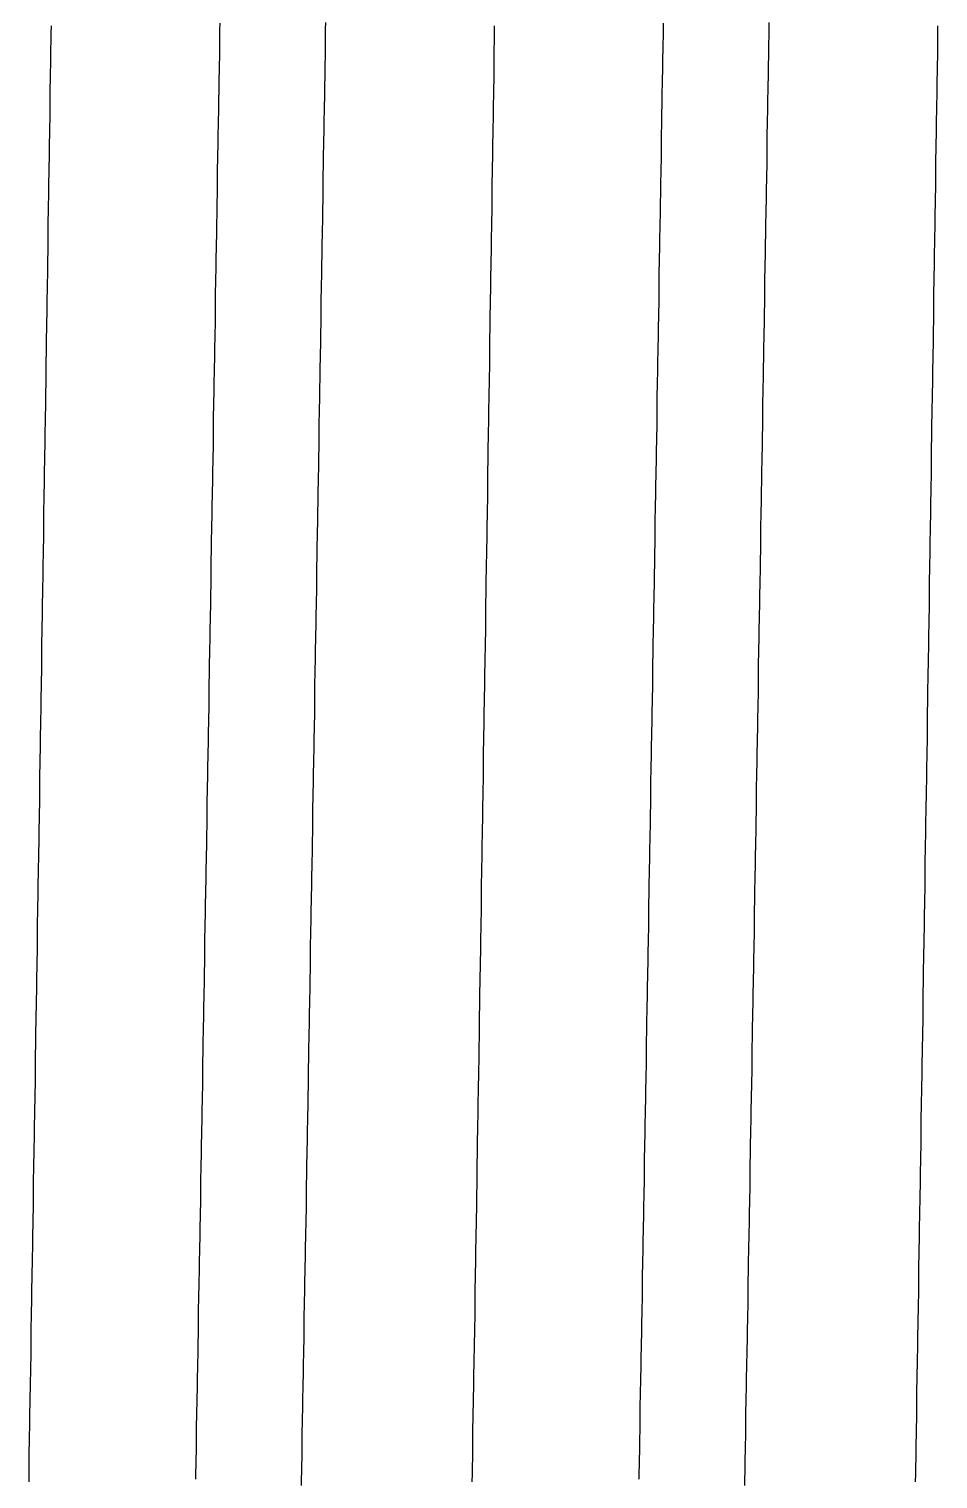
# Model space of a CAD drawing. Header units: millimetres. Extents: x 2213 to 82676, y 1050 to 28650.
# Drawn here: x 20274.26 to 20277.41, y 10386.01 to 10391.05 of the extents above; entities that cross this region are included whole.
import ezdxf

# ---------------------------------------------------------------- set-up
doc = ezdxf.new("R2010")
doc.units = ezdxf.units.MM
doc.header["$LTSCALE"] = 200
doc.linetypes.add('DASHED', pattern=[0.75, 0.5, -0.25])
doc.layers.add('A-FIX', color=5, linetype='Continuous')

# ---------------------------------------------------------------- blocks, each defined once
blk = doc.blocks.new('A$C657279D5')
at = {"linetype": 'DASHED'}
for points in [[(-77.694307, 803.712292), (-77.693307, 803.688292), (-77.693307, 803.664292), (-77.692307, 803.640292), (-77.692307, 803.616292), (-77.692307, 803.592292), (-77.691307, 803.568292), (-77.691307, 803.545292), (-77.691307, 803.521292), (-77.690307, 803.497292), (-77.690307, 803.473292), (-77.689307, 803.449292), (-77.689307, 803.425292), (-77.689307, 803.401292), (-77.688307, 803.378292), (-77.688307, 803.354292), (-77.687307, 803.330292), (-77.687307, 803.306292), (-77.687307, 803.282292), (-77.686307, 803.258292), (-77.686307, 803.234292), (-77.686307, 803.211292), (-77.685307, 803.187292), (-77.685307, 803.163292), (-77.684307, 803.139292), (-77.684307, 803.115292), (-77.684307, 803.091292), (-77.683307, 803.067292), (-77.683307, 803.043292), (-77.682307, 803.020292), (-77.682307, 802.996292), (-77.682307, 802.972292), (-77.681307, 802.948292), (-77.681307, 802.924292), (-77.681307, 802.900292), (-77.680307, 802.876292), (-77.680307, 802.853292), (-77.679307, 802.829292), (-77.679307, 802.805292), (-77.679307, 802.781292), (-77.678307, 802.757292), (-77.678307, 802.733292), (-77.677307, 802.709292), (-77.677307, 802.685292), (-77.677307, 802.662292), (-77.676307, 802.638292), (-77.676307, 802.614292), (-77.675307, 802.590292), (-77.675307, 802.566292), (-77.675307, 802.542292), (-77.674307, 802.518292), (-77.674307, 802.495292), (-77.674307, 802.471292), (-77.673307, 802.447292), (-77.673307, 802.423292), (-77.672307, 802.399292), (-77.672307, 802.375292), (-77.672307, 802.351292), (-77.671307, 802.328292), (-77.671307, 802.304292), (-77.670307, 802.280292), (-77.670307, 802.256292), (-77.670307, 802.232292), (-77.669307, 802.208292), (-77.669307, 802.184292), (-77.668307, 802.160292), (-77.668307, 802.137292), (-77.668307, 802.113292), (-77.667307, 802.089292), (-77.667307, 802.065292), (-77.667307, 802.041292), (-77.666307, 802.017292), (-77.666307, 801.993292), (-77.665307, 801.970292), (-77.665307, 801.946292), (-77.665307, 801.922292), (-77.664307, 801.898292), (-77.664307, 801.874292), (-77.663307, 801.850292), (-77.663307, 801.826292), (-77.663307, 801.802292), (-77.662307, 801.779292), (-77.662307, 801.755292), (-77.661307, 801.731292), (-77.661307, 801.707292), (-77.661307, 801.683292), (-77.660307, 801.659292), (-77.660307, 801.635292), (-77.659307, 801.612292), (-77.659307, 801.588292), (-77.659307, 801.564292), (-77.658307, 801.540292), (-77.658307, 801.516292), (-77.657307, 801.492292), (-77.657307, 801.468292), (-77.657307, 801.445292), (-77.656307, 801.421292), (-77.656307, 801.397292), (-77.656307, 801.373292), (-77.655307, 801.349292), (-77.655307, 801.325292), (-77.654307, 801.301292), (-77.654307, 801.277292), (-77.654307, 801.254292), (-77.653307, 801.230292), (-77.653307, 801.206292), (-77.652307, 801.182292), (-77.652307, 801.158292), (-77.652307, 801.134292), (-77.651307, 801.110292), (-77.651307, 801.087292), (-77.650307, 801.063292), (-77.650307, 801.039292), (-77.650307, 801.015292), (-77.649307, 800.991292), (-77.649307, 800.967292), (-77.648307, 800.943292), (-77.648307, 800.919292), (-77.648307, 800.896292), (-77.647307, 800.872292), (-77.647307, 800.848292), (-77.646307, 800.824292), (-77.646307, 800.800292), (-77.646307, 800.776292), (-77.645307, 800.752292), (-77.645307, 800.729292), (-77.644307, 800.705292), (-77.644307, 800.681292), (-77.644307, 800.657292), (-77.643307, 800.633292), (-77.643307, 800.609292), (-77.642307, 800.585292), (-77.642307, 800.562292), (-77.642307, 800.538292), (-77.641307, 800.514292), (-77.641307, 800.490292), (-77.640307, 800.466292), (-77.640307, 800.442292), (-77.640307, 800.418292), (-77.639307, 800.394292), (-77.639307, 800.371292), (-77.638307, 800.347292), (-77.638307, 800.323292), (-77.638307, 800.299292), (-77.637307, 800.275292), (-77.637307, 800.251292), (-77.636307, 800.227292), (-77.636307, 800.204292), (-77.636307, 800.180292), (-77.635307, 800.156292), (-77.635307, 800.132292), (-77.634307, 800.108292), (-77.634307, 800.084292), (-77.634307, 800.060292), (-77.633307, 800.037292), (-77.633307, 800.013292), (-77.632307, 799.989292), (-77.632307, 799.965292), (-77.631307, 799.941292), (-77.631307, 799.917292), (-77.631307, 799.893292), (-77.630307, 799.869292), (-77.630307, 799.846292), (-77.629307, 799.822292), (-77.629307, 799.798292), (-77.629307, 799.774292), (-77.628307, 799.750292), (-77.628307, 799.726292), (-77.627307, 799.702292), (-77.627307, 799.679292), (-77.627307, 799.655292), (-77.626307, 799.631292), (-77.626307, 799.607292), (-77.625307, 799.583292), (-77.625307, 799.559292), (-77.625307, 799.535292), (-77.624307, 799.511292), (-77.624307, 799.488292), (-77.623307, 799.464292), (-77.623307, 799.440292), (-77.622307, 799.416292), (-77.622307, 799.392292), (-77.622307, 799.368292), (-77.621307, 799.344292), (-77.621307, 799.321292), (-77.620307, 799.297292), (-77.620307, 799.273292), (-77.620307, 799.249292), (-77.619307, 799.225292), (-77.619307, 799.201292), (-77.618307, 799.177292), (-77.618307, 799.154292), (-77.618307, 799.130292), (-77.617307, 799.106292), (-77.617307, 799.082292), (-77.616307, 799.058292), (-77.616307, 799.034292), (-77.615307, 799.010292), (-77.615307, 798.986292), (-77.615307, 798.963292), (-77.614307, 798.939292), (-77.614307, 798.915292), (-77.613307, 798.891292), (-77.613307, 798.867292), (-77.613307, 798.843292), (-77.612307, 798.819292), (-77.612307, 798.796292), (-77.611307, 798.772292), (-77.611307, 798.748292), (-77.610307, 798.724292), (-77.610307, 798.700292), (-77.610307, 798.676292), (-77.609307, 798.652292), (-77.609307, 798.629292)], [(-77.326307, 803.710292), (-77.326307, 803.687292), (-77.326307, 803.663292), (-77.325307, 803.639292), (-77.325307, 803.615292), (-77.324307, 803.591292), (-77.324307, 803.567292), (-77.324307, 803.543292), (-77.323307, 803.519292), (-77.323307, 803.496292), (-77.322307, 803.472292), (-77.322307, 803.448292), (-77.322307, 803.424292), (-77.321307, 803.400292), (-77.321307, 803.376292), (-77.321307, 803.352292), (-77.320307, 803.329292), (-77.320307, 803.305292), (-77.319307, 803.281292), (-77.319307, 803.257292), (-77.319307, 803.233292), (-77.318307, 803.209292), (-77.318307, 803.185292), (-77.317307, 803.162292), (-77.317307, 803.138292), (-77.317307, 803.114292), (-77.316307, 803.090292), (-77.316307, 803.066292), (-77.316307, 803.042292), (-77.315307, 803.018292), (-77.315307, 802.994292), (-77.314307, 802.971292), (-77.314307, 802.947292), (-77.314307, 802.923292), (-77.313307, 802.899292), (-77.313307, 802.875292), (-77.312307, 802.851292), (-77.312307, 802.827292), (-77.312307, 802.804292), (-77.311307, 802.780292), (-77.311307, 802.756292), (-77.311307, 802.732292), (-77.310307, 802.708292), (-77.310307, 802.684292), (-77.309307, 802.660292), (-77.309307, 802.636292), (-77.309307, 802.613292), (-77.308307, 802.589292), (-77.308307, 802.565292), (-77.307307, 802.541292), (-77.307307, 802.517292), (-77.307307, 802.493292), (-77.306307, 802.469292), (-77.306307, 802.446292), (-77.305307, 802.422292), (-77.305307, 802.398292), (-77.305307, 802.374292), (-77.304307, 802.350292), (-77.304307, 802.326292), (-77.304307, 802.302292), (-77.303307, 802.279292), (-77.303307, 802.255292), (-77.302307, 802.231292), (-77.302307, 802.207292), (-77.302307, 802.183292), (-77.301307, 802.159292), (-77.301307, 802.135292), (-77.300307, 802.111292), (-77.300307, 802.088292), (-77.300307, 802.064292), (-77.299307, 802.040292), (-77.299307, 802.016292), (-77.298307, 801.992292), (-77.298307, 801.968292), (-77.298307, 801.944292), (-77.297307, 801.921292), (-77.297307, 801.897292), (-77.296307, 801.873292), (-77.296307, 801.849292), (-77.296307, 801.825292), (-77.295307, 801.801292), (-77.295307, 801.777292), (-77.295307, 801.753292), (-77.294307, 801.730292), (-77.294307, 801.706292), (-77.293307, 801.682292), (-77.293307, 801.658292), (-77.293307, 801.634292), (-77.292307, 801.610292), (-77.292307, 801.586292), (-77.291307, 801.563292), (-77.291307, 801.539292), (-77.291307, 801.515292), (-77.290307, 801.491292), (-77.290307, 801.467292), (-77.289307, 801.443292), (-77.289307, 801.419292), (-77.289307, 801.396292), (-77.288307, 801.372292), (-77.288307, 801.348292), (-77.287307, 801.324292), (-77.287307, 801.300292), (-77.287307, 801.276292), (-77.286307, 801.252292), (-77.286307, 801.228292), (-77.285307, 801.205292), (-77.285307, 801.181292), (-77.285307, 801.157292), (-77.284307, 801.133292), (-77.284307, 801.109292), (-77.283307, 801.085292), (-77.283307, 801.061292), (-77.283307, 801.038292), (-77.282307, 801.014292), (-77.282307, 800.990292), (-77.281307, 800.966292), (-77.281307, 800.942292), (-77.281307, 800.918292), (-77.280307, 800.894292), (-77.280307, 800.870292), (-77.279307, 800.847292), (-77.279307, 800.823292), (-77.279307, 800.799292), (-77.278307, 800.775292), (-77.278307, 800.751292), (-77.277307, 800.727292), (-77.277307, 800.703292), (-77.277307, 800.680292), (-77.276307, 800.656292), (-77.276307, 800.632292), (-77.275307, 800.608292), (-77.275307, 800.584292), (-77.275307, 800.560292), (-77.274307, 800.536292), (-77.274307, 800.513292), (-77.273307, 800.489292), (-77.273307, 800.465292), (-77.273307, 800.441292), (-77.272307, 800.417292), (-77.272307, 800.393292), (-77.271307, 800.369292), (-77.271307, 800.345292), (-77.271307, 800.322292), (-77.270307, 800.298292), (-77.270307, 800.274292), (-77.269307, 800.250292), (-77.269307, 800.226292), (-77.269307, 800.202292), (-77.268307, 800.178292), (-77.268307, 800.155292), (-77.267307, 800.131292), (-77.267307, 800.107292), (-77.267307, 800.083292), (-77.266307, 800.059292), (-77.266307, 800.035292), (-77.265307, 800.011292), (-77.265307, 799.988292), (-77.265307, 799.964292), (-77.264307, 799.940292), (-77.264307, 799.916292), (-77.263307, 799.892292), (-77.263307, 799.868292), (-77.263307, 799.844292), (-77.262307, 799.820292), (-77.262307, 799.797292), (-77.261307, 799.773292), (-77.261307, 799.749292), (-77.261307, 799.725292), (-77.260307, 799.701292), (-77.260307, 799.677292), (-77.259307, 799.653292), (-77.259307, 799.630292), (-77.258307, 799.606292), (-77.258307, 799.582292), (-77.258307, 799.558292), (-77.257307, 799.534292), (-77.257307, 799.510292), (-77.256307, 799.486292), (-77.256307, 799.462292), (-77.256307, 799.439292), (-77.255307, 799.415292), (-77.255307, 799.391292), (-77.254307, 799.367292), (-77.254307, 799.343292), (-77.254307, 799.319292), (-77.253307, 799.295292), (-77.253307, 799.272292), (-77.252307, 799.248292), (-77.252307, 799.224292), (-77.251307, 799.200292), (-77.251307, 799.176292), (-77.251307, 799.152292), (-77.250307, 799.128292), (-77.250307, 799.105292), (-77.249307, 799.081292), (-77.249307, 799.057292), (-77.249307, 799.033292), (-77.248307, 799.009292), (-77.248307, 798.985292), (-77.247307, 798.961292), (-77.247307, 798.937292), (-77.246307, 798.914292), (-77.246307, 798.890292), (-77.246307, 798.866292), (-77.245307, 798.842292), (-77.245307, 798.818292), (-77.244307, 798.794292), (-77.244307, 798.770292), (-77.244307, 798.747292), (-77.243307, 798.723292), (-77.243307, 798.699292), (-77.242307, 798.675292), (-77.242307, 798.651292)], [(-76.154307, 803.712292), (-76.153307, 803.688292), (-76.153307, 803.664292), (-76.153307, 803.640292), (-76.152307, 803.616292), (-76.152307, 803.592292), (-76.151307, 803.568292), (-76.151307, 803.545292), (-76.151307, 803.521292), (-76.150307, 803.497292), (-76.150307, 803.473292), (-76.150307, 803.449292), (-76.149307, 803.425292), (-76.149307, 803.401292), (-76.148307, 803.378292), (-76.148307, 803.354292), (-76.148307, 803.330292), (-76.147307, 803.306292), (-76.147307, 803.282292), (-76.146307, 803.258292), (-76.146307, 803.234292), (-76.146307, 803.211292), (-76.145307, 803.187292), (-76.145307, 803.163292), (-76.145307, 803.139292), (-76.144307, 803.115292), (-76.144307, 803.091292), (-76.143307, 803.067292), (-76.143307, 803.043292), (-76.143307, 803.020292), (-76.142307, 802.996292), (-76.142307, 802.972292), (-76.141307, 802.948292), (-76.141307, 802.924292), (-76.141307, 802.900292), (-76.140307, 802.876292), (-76.140307, 802.853292), (-76.140307, 802.829292), (-76.139307, 802.805292), (-76.139307, 802.781292), (-76.138307, 802.757292), (-76.138307, 802.733292), (-76.138307, 802.709292), (-76.137307, 802.685292), (-76.137307, 802.662292), (-76.136307, 802.638292), (-76.136307, 802.614292), (-76.136307, 802.590292), (-76.135307, 802.566292), (-76.135307, 802.542292), (-76.134307, 802.518292), (-76.134307, 802.495292), (-76.134307, 802.471292), (-76.133307, 802.447292), (-76.133307, 802.423292), (-76.133307, 802.399292), (-76.132307, 802.375292), (-76.132307, 802.351292), (-76.131307, 802.328292), (-76.131307, 802.304292), (-76.131307, 802.280292), (-76.130307, 802.256292), (-76.130307, 802.232292), (-76.129307, 802.208292), (-76.129307, 802.184292), (-76.129307, 802.160292), (-76.128307, 802.137292), (-76.128307, 802.113292), (-76.127307, 802.089292), (-76.127307, 802.065292), (-76.127307, 802.041292), (-76.126307, 802.017292), (-76.126307, 801.993292), (-76.126307, 801.970292), (-76.125307, 801.946292), (-76.125307, 801.922292), (-76.124307, 801.898292), (-76.124307, 801.874292), (-76.124307, 801.850292), (-76.123307, 801.826292), (-76.123307, 801.802292), (-76.122307, 801.779292), (-76.122307, 801.755292), (-76.122307, 801.731292), (-76.121307, 801.707292), (-76.121307, 801.683292), (-76.120307, 801.659292), (-76.120307, 801.635292), (-76.120307, 801.612292), (-76.119307, 801.588292), (-76.119307, 801.564292), (-76.118307, 801.540292), (-76.118307, 801.516292), (-76.118307, 801.492292), (-76.117307, 801.468292), (-76.117307, 801.445292), (-76.116307, 801.421292), (-76.116307, 801.397292), (-76.116307, 801.373292), (-76.115307, 801.349292), (-76.115307, 801.325292), (-76.115307, 801.301292), (-76.114307, 801.277292), (-76.114307, 801.254292), (-76.113307, 801.230292), (-76.113307, 801.206292), (-76.113307, 801.182292), (-76.112307, 801.158292), (-76.112307, 801.134292), (-76.111307, 801.110292), (-76.111307, 801.087292), (-76.111307, 801.063292), (-76.110307, 801.039292), (-76.110307, 801.015292), (-76.109307, 800.991292), (-76.109307, 800.967292), (-76.109307, 800.943292), (-76.108307, 800.919292), (-76.108307, 800.896292), (-76.107307, 800.872292), (-76.107307, 800.848292), (-76.107307, 800.824292), (-76.106307, 800.800292), (-76.106307, 800.776292), (-76.105307, 800.752292), (-76.105307, 800.729292), (-76.105307, 800.705292), (-76.104307, 800.681292), (-76.104307, 800.657292), (-76.103307, 800.633292), (-76.103307, 800.609292), (-76.103307, 800.585292), (-76.102307, 800.562292), (-76.102307, 800.538292), (-76.101307, 800.514292), (-76.101307, 800.490292), (-76.101307, 800.466292), (-76.100307, 800.442292), (-76.100307, 800.418292), (-76.099307, 800.394292), (-76.099307, 800.371292), (-76.099307, 800.347292), (-76.098307, 800.323292), (-76.098307, 800.299292), (-76.097307, 800.275292), (-76.097307, 800.251292), (-76.097307, 800.227292), (-76.096307, 800.204292), (-76.096307, 800.180292), (-76.095307, 800.156292), (-76.095307, 800.132292), (-76.095307, 800.108292), (-76.094307, 800.084292), (-76.094307, 800.060292), (-76.093307, 800.037292), (-76.093307, 800.013292), (-76.092307, 799.989292), (-76.092307, 799.965292), (-76.092307, 799.941292), (-76.091307, 799.917292), (-76.091307, 799.893292), (-76.090307, 799.869292), (-76.090307, 799.846292), (-76.090307, 799.822292), (-76.089307, 799.798292), (-76.089307, 799.774292), (-76.088307, 799.750292), (-76.088307, 799.726292), (-76.088307, 799.702292), (-76.087307, 799.679292), (-76.087307, 799.655292), (-76.086307, 799.631292), (-76.086307, 799.607292), (-76.086307, 799.583292), (-76.085307, 799.559292), (-76.085307, 799.535292), (-76.084307, 799.511292), (-76.084307, 799.488292), (-76.083307, 799.464292), (-76.083307, 799.440292), (-76.083307, 799.416292), (-76.082307, 799.392292), (-76.082307, 799.368292), (-76.081307, 799.344292), (-76.081307, 799.321292), (-76.081307, 799.297292), (-76.080307, 799.273292), (-76.080307, 799.249292), (-76.079307, 799.225292), (-76.079307, 799.201292), (-76.079307, 799.177292), (-76.078307, 799.154292), (-76.078307, 799.130292), (-76.077307, 799.106292), (-76.077307, 799.082292), (-76.076307, 799.058292), (-76.076307, 799.034292), (-76.076307, 799.010292), (-76.075307, 798.986292), (-76.075307, 798.963292), (-76.074307, 798.939292), (-76.074307, 798.915292), (-76.074307, 798.891292), (-76.073307, 798.867292), (-76.073307, 798.843292), (-76.072307, 798.819292), (-76.072307, 798.796292), (-76.071307, 798.772292), (-76.071307, 798.748292), (-76.071307, 798.724292), (-76.070307, 798.700292), (-76.070307, 798.676292), (-76.069307, 798.652292), (-76.069307, 798.629292)], [(-75.787307, 803.710292), (-75.786307, 803.687292), (-75.786307, 803.663292), (-75.785307, 803.639292), (-75.785307, 803.615292), (-75.785307, 803.591292), (-75.784307, 803.567292), (-75.784307, 803.543292), (-75.783307, 803.519292), (-75.783307, 803.496292), (-75.783307, 803.472292), (-75.782307, 803.448292), (-75.782307, 803.424292), (-75.782307, 803.400292), (-75.781307, 803.376292), (-75.781307, 803.352292), (-75.780307, 803.329292), (-75.780307, 803.305292), (-75.780307, 803.281292), (-75.779307, 803.257292), (-75.779307, 803.233292), (-75.778307, 803.209292), (-75.778307, 803.185292), (-75.778307, 803.162292), (-75.777307, 803.138292), (-75.777307, 803.114292), (-75.776307, 803.090292), (-75.776307, 803.066292), (-75.776307, 803.042292), (-75.775307, 803.018292), (-75.775307, 802.994292), (-75.775307, 802.971292), (-75.774307, 802.947292), (-75.774307, 802.923292), (-75.773307, 802.899292), (-75.773307, 802.875292), (-75.773307, 802.851292), (-75.772307, 802.827292), (-75.772307, 802.804292), (-75.771307, 802.780292), (-75.771307, 802.756292), (-75.771307, 802.732292), (-75.770307, 802.708292), (-75.770307, 802.684292), (-75.770307, 802.660292), (-75.769307, 802.636292), (-75.769307, 802.613292), (-75.768307, 802.589292), (-75.768307, 802.565292), (-75.768307, 802.541292), (-75.767307, 802.517292), (-75.767307, 802.493292), (-75.766307, 802.469292), (-75.766307, 802.446292), (-75.766307, 802.422292), (-75.765307, 802.398292), (-75.765307, 802.374292), (-75.764307, 802.350292), (-75.764307, 802.326292), (-75.764307, 802.302292), (-75.763307, 802.279292), (-75.763307, 802.255292), (-75.763307, 802.231292), (-75.762307, 802.207292), (-75.762307, 802.183292), (-75.761307, 802.159292), (-75.761307, 802.135292), (-75.761307, 802.111292), (-75.760307, 802.088292), (-75.760307, 802.064292), (-75.759307, 802.040292), (-75.759307, 802.016292), (-75.759307, 801.992292), (-75.758307, 801.968292), (-75.758307, 801.944292), (-75.757307, 801.921292), (-75.757307, 801.897292), (-75.757307, 801.873292), (-75.756307, 801.849292), (-75.756307, 801.825292), (-75.755307, 801.801292), (-75.755307, 801.777292), (-75.755307, 801.753292), (-75.754307, 801.730292), (-75.754307, 801.706292), (-75.754307, 801.682292), (-75.753307, 801.658292), (-75.753307, 801.634292), (-75.752307, 801.610292), (-75.752307, 801.586292), (-75.752307, 801.563292), (-75.751307, 801.539292), (-75.751307, 801.515292), (-75.750307, 801.491292), (-75.750307, 801.467292), (-75.750307, 801.443292), (-75.749307, 801.419292), (-75.749307, 801.396292), (-75.748307, 801.372292), (-75.748307, 801.348292), (-75.748307, 801.324292), (-75.747307, 801.300292), (-75.747307, 801.276292), (-75.746307, 801.252292), (-75.746307, 801.228292), (-75.746307, 801.205292), (-75.745307, 801.181292), (-75.745307, 801.157292), (-75.744307, 801.133292), (-75.744307, 801.109292), (-75.744307, 801.085292), (-75.743307, 801.061292), (-75.743307, 801.038292), (-75.742307, 801.014292), (-75.742307, 800.990292), (-75.742307, 800.966292), (-75.741307, 800.942292), (-75.741307, 800.918292), (-75.740307, 800.894292), (-75.740307, 800.871292), (-75.740307, 800.847292), (-75.739307, 800.823292), (-75.739307, 800.799292), (-75.738307, 800.775292), (-75.738307, 800.751292), (-75.738307, 800.727292), (-75.737307, 800.703292), (-75.737307, 800.680292), (-75.736307, 800.656292), (-75.736307, 800.632292), (-75.736307, 800.608292), (-75.735307, 800.584292), (-75.735307, 800.560292), (-75.734307, 800.536292), (-75.734307, 800.513292), (-75.734307, 800.489292), (-75.733307, 800.465292), (-75.733307, 800.441292), (-75.732307, 800.417292), (-75.732307, 800.393292), (-75.732307, 800.369292), (-75.731307, 800.345292), (-75.731307, 800.322292), (-75.730307, 800.298292), (-75.730307, 800.274292), (-75.730307, 800.250292), (-75.729307, 800.226292), (-75.729307, 800.202292), (-75.728307, 800.178292), (-75.728307, 800.155292), (-75.728307, 800.131292), (-75.727307, 800.107292), (-75.727307, 800.083292), (-75.726307, 800.059292), (-75.726307, 800.035292), (-75.726307, 800.011292), (-75.725307, 799.988292), (-75.725307, 799.964292), (-75.724307, 799.940292), (-75.724307, 799.916292), (-75.724307, 799.892292), (-75.723307, 799.868292), (-75.723307, 799.844292), (-75.722307, 799.820292), (-75.722307, 799.797292), (-75.722307, 799.773292), (-75.721307, 799.749292), (-75.721307, 799.725292), (-75.720307, 799.701292), (-75.720307, 799.677292), (-75.719307, 799.653292), (-75.719307, 799.630292), (-75.719307, 799.606292), (-75.718307, 799.582292), (-75.718307, 799.558292), (-75.717307, 799.534292), (-75.717307, 799.510292), (-75.717307, 799.486292), (-75.716307, 799.462292), (-75.716307, 799.439292), (-75.715307, 799.415292), (-75.715307, 799.391292), (-75.715307, 799.367292), (-75.714307, 799.343292), (-75.714307, 799.319292), (-75.713307, 799.295292), (-75.713307, 799.272292), (-75.712307, 799.248292), (-75.712307, 799.224292), (-75.712307, 799.200292), (-75.711307, 799.176292), (-75.711307, 799.152292), (-75.710307, 799.128292), (-75.710307, 799.105292), (-75.710307, 799.081292), (-75.709307, 799.057292), (-75.709307, 799.033292), (-75.708307, 799.009292), (-75.708307, 798.985292), (-75.708307, 798.961292), (-75.707307, 798.937292), (-75.707307, 798.914292), (-75.706307, 798.890292), (-75.706307, 798.866292), (-75.705307, 798.842292), (-75.705307, 798.818292), (-75.705307, 798.794292), (-75.704307, 798.770292), (-75.704307, 798.747292), (-75.703307, 798.723292), (-75.703307, 798.699292), (-75.702307, 798.675292), (-75.702307, 798.651292)], [(-78.203307, 798.642292), (-78.204307, 798.669292), (-78.204307, 798.696292), (-78.205307, 798.723292), (-78.205307, 798.750292), (-78.205307, 798.777292), (-78.206307, 798.804292), (-78.206307, 798.831292), (-78.207307, 798.858292), (-78.207307, 798.885292), (-78.208307, 798.912292), (-78.208307, 798.939292), (-78.208307, 798.966292), (-78.209307, 798.993292), (-78.209307, 799.020292), (-78.210307, 799.047292), (-78.210307, 799.074292), (-78.211307, 799.101292), (-78.211307, 799.129292), (-78.211307, 799.156292), (-78.212307, 799.183292), (-78.212307, 799.210292), (-78.213307, 799.237292), (-78.213307, 799.264292), (-78.214307, 799.291292), (-78.214307, 799.318292), (-78.214307, 799.345292), (-78.215307, 799.372292), (-78.215307, 799.399292), (-78.216307, 799.426292), (-78.216307, 799.453292), (-78.217307, 799.480292), (-78.217307, 799.507292), (-78.217307, 799.534292), (-78.218307, 799.561292), (-78.218307, 799.588292), (-78.219307, 799.616292), (-78.219307, 799.643292), (-78.220307, 799.670292), (-78.220307, 799.697292), (-78.220307, 799.724292), (-78.221307, 799.751292), (-78.221307, 799.778292), (-78.222307, 799.805292), (-78.222307, 799.832292), (-78.223307, 799.859292), (-78.223307, 799.886292), (-78.223307, 799.913292), (-78.224307, 799.940292), (-78.224307, 799.967292), (-78.225307, 799.994292), (-78.225307, 800.021292), (-78.226307, 800.048292), (-78.226307, 800.075292), (-78.226307, 800.103292), (-78.227307, 800.130292), (-78.227307, 800.157292), (-78.228307, 800.184292), (-78.228307, 800.211292), (-78.229307, 800.238292), (-78.229307, 800.265292), (-78.229307, 800.292292), (-78.230307, 800.319292), (-78.230307, 800.346292), (-78.231307, 800.373292), (-78.231307, 800.400292), (-78.231307, 800.427292), (-78.232307, 800.454292), (-78.232307, 800.481292), (-78.233307, 800.508292), (-78.233307, 800.535292), (-78.234307, 800.563292), (-78.234307, 800.590292), (-78.234307, 800.617292), (-78.235307, 800.644292), (-78.235307, 800.671292), (-78.236307, 800.698292), (-78.236307, 800.725292), (-78.237307, 800.752292), (-78.237307, 800.779292), (-78.237307, 800.806292), (-78.238307, 800.833292), (-78.238307, 800.860292), (-78.239307, 800.887292), (-78.239307, 800.914292), (-78.239307, 800.941292), (-78.240307, 800.968292), (-78.240307, 800.995292), (-78.241307, 801.022292), (-78.241307, 801.050292), (-78.242307, 801.077292), (-78.242307, 801.104292), (-78.242307, 801.131292), (-78.243307, 801.158292), (-78.243307, 801.185292), (-78.244307, 801.212292), (-78.244307, 801.239292), (-78.244307, 801.266292), (-78.245307, 801.293292), (-78.245307, 801.320292), (-78.246307, 801.347292), (-78.246307, 801.374292), (-78.246307, 801.401292), (-78.247307, 801.428292), (-78.247307, 801.455292), (-78.248307, 801.482292), (-78.248307, 801.509292), (-78.249307, 801.537292), (-78.249307, 801.564292), (-78.249307, 801.591292), (-78.250307, 801.618292), (-78.250307, 801.645292), (-78.251307, 801.672292), (-78.251307, 801.699292), (-78.251307, 801.726292), (-78.252307, 801.753292), (-78.252307, 801.780292), (-78.253307, 801.807292), (-78.253307, 801.834292), (-78.254307, 801.861292), (-78.254307, 801.888292), (-78.254307, 801.915292), (-78.255307, 801.942292), (-78.255307, 801.969292), (-78.256307, 801.996292), (-78.256307, 802.024292), (-78.256307, 802.051292), (-78.257307, 802.078292), (-78.257307, 802.105292), (-78.258307, 802.132292), (-78.258307, 802.159292), (-78.258307, 802.186292), (-78.259307, 802.213292), (-78.259307, 802.240292), (-78.260307, 802.267292), (-78.260307, 802.294292), (-78.260307, 802.321292), (-78.261307, 802.348292), (-78.261307, 802.375292), (-78.262307, 802.402292), (-78.262307, 802.429292), (-78.263307, 802.456292), (-78.263307, 802.483292), (-78.263307, 802.511292), (-78.264307, 802.538292), (-78.264307, 802.565292), (-78.265307, 802.592292), (-78.265307, 802.619292), (-78.265307, 802.646292), (-78.266307, 802.673292), (-78.266307, 802.700292), (-78.267307, 802.727292), (-78.267307, 802.754292), (-78.267307, 802.781292), (-78.268307, 802.808292), (-78.268307, 802.835292), (-78.269307, 802.862292), (-78.269307, 802.889292), (-78.269307, 802.916292), (-78.270307, 802.943292), (-78.270307, 802.970292), (-78.271307, 802.998292), (-78.271307, 803.025292), (-78.271307, 803.052292), (-78.272307, 803.079292), (-78.272307, 803.106292), (-78.273307, 803.133292), (-78.273307, 803.160292), (-78.274307, 803.187292), (-78.274307, 803.214292), (-78.274307, 803.241292), (-78.275307, 803.268292), (-78.275307, 803.295292), (-78.276307, 803.322292), (-78.276307, 803.349292), (-78.276307, 803.376292), (-78.277307, 803.403292), (-78.277307, 803.430292), (-78.278307, 803.458292), (-78.278307, 803.485292), (-78.278307, 803.512292), (-78.279307, 803.539292), (-78.279307, 803.566292), (-78.280307, 803.593292), (-78.280307, 803.620292), (-78.280307, 803.647292), (-78.281307, 803.674292), (-78.281307, 803.701292)], [(-76.663307, 798.642292), (-76.664307, 798.669292), (-76.664307, 798.696292), (-76.665307, 798.723292), (-76.665307, 798.750292), (-76.666307, 798.777292), (-76.666307, 798.804292), (-76.666307, 798.831292), (-76.667307, 798.858292), (-76.667307, 798.885292), (-76.668307, 798.912292), (-76.668307, 798.939292), (-76.669307, 798.966292), (-76.669307, 798.993292), (-76.669307, 799.020292), (-76.670307, 799.047292), (-76.670307, 799.074292), (-76.671307, 799.101292), (-76.671307, 799.129292), (-76.672307, 799.156292), (-76.672307, 799.183292), (-76.673307, 799.210292), (-76.673307, 799.237292), (-76.673307, 799.264292), (-76.674307, 799.291292), (-76.674307, 799.318292), (-76.675307, 799.345292), (-76.675307, 799.372292), (-76.676307, 799.399292), (-76.676307, 799.426292), (-76.676307, 799.453292), (-76.677307, 799.480292), (-76.677307, 799.507292), (-76.678307, 799.534292), (-76.678307, 799.561292), (-76.679307, 799.588292), (-76.679307, 799.616292), (-76.679307, 799.643292), (-76.680307, 799.670292), (-76.680307, 799.697292), (-76.681307, 799.724292), (-76.681307, 799.751292), (-76.682307, 799.778292), (-76.682307, 799.805292), (-76.682307, 799.832292), (-76.683307, 799.859292), (-76.683307, 799.886292), (-76.684307, 799.913292), (-76.684307, 799.940292), (-76.684307, 799.967292), (-76.685307, 799.994292), (-76.685307, 800.021292), (-76.686307, 800.048292), (-76.686307, 800.075292), (-76.687307, 800.103292), (-76.687307, 800.130292), (-76.687307, 800.157292), (-76.688307, 800.184292), (-76.688307, 800.211292), (-76.689307, 800.238292), (-76.689307, 800.265292), (-76.690307, 800.292292), (-76.690307, 800.319292), (-76.690307, 800.346292), (-76.691307, 800.373292), (-76.691307, 800.400292), (-76.692307, 800.427292), (-76.692307, 800.454292), (-76.693307, 800.481292), (-76.693307, 800.508292), (-76.693307, 800.535292), (-76.694307, 800.563292), (-76.694307, 800.590292), (-76.695307, 800.617292), (-76.695307, 800.644292), (-76.695307, 800.671292), (-76.696307, 800.698292), (-76.696307, 800.725292), (-76.697307, 800.752292), (-76.697307, 800.779292), (-76.698307, 800.806292), (-76.698307, 800.833292), (-76.698307, 800.860292), (-76.699307, 800.887292), (-76.699307, 800.914292), (-76.700307, 800.941292), (-76.700307, 800.968292), (-76.700307, 800.995292), (-76.701307, 801.022292), (-76.701307, 801.050292), (-76.702307, 801.077292), (-76.702307, 801.104292), (-76.703307, 801.131292), (-76.703307, 801.158292), (-76.703307, 801.185292), (-76.704307, 801.212292), (-76.704307, 801.239292), (-76.705307, 801.266292), (-76.705307, 801.293292), (-76.705307, 801.320292), (-76.706307, 801.347292), (-76.706307, 801.374292), (-76.707307, 801.401292), (-76.707307, 801.428292), (-76.707307, 801.455292), (-76.708307, 801.482292), (-76.708307, 801.509292), (-76.709307, 801.537292), (-76.709307, 801.564292), (-76.710307, 801.591292), (-76.710307, 801.618292), (-76.710307, 801.645292), (-76.711307, 801.672292), (-76.711307, 801.699292), (-76.712307, 801.726292), (-76.712307, 801.753292), (-76.712307, 801.780292), (-76.713307, 801.807292), (-76.713307, 801.834292), (-76.714307, 801.861292), (-76.714307, 801.888292), (-76.715307, 801.915292), (-76.715307, 801.942292), (-76.715307, 801.969292), (-76.716307, 801.996292), (-76.716307, 802.024292), (-76.717307, 802.051292), (-76.717307, 802.078292), (-76.717307, 802.105292), (-76.718307, 802.132292), (-76.718307, 802.159292), (-76.719307, 802.186292), (-76.719307, 802.213292), (-76.719307, 802.240292), (-76.720307, 802.267292), (-76.720307, 802.294292), (-76.721307, 802.321292), (-76.721307, 802.348292), (-76.721307, 802.375292), (-76.722307, 802.402292), (-76.722307, 802.429292), (-76.723307, 802.456292), (-76.723307, 802.483292), (-76.724307, 802.511292), (-76.724307, 802.538292), (-76.724307, 802.565292), (-76.725307, 802.592292), (-76.725307, 802.619292), (-76.726307, 802.646292), (-76.726307, 802.673292), (-76.726307, 802.700292), (-76.727307, 802.727292), (-76.727307, 802.754292), (-76.728307, 802.781292), (-76.728307, 802.808292), (-76.728307, 802.835292), (-76.729307, 802.862292), (-76.729307, 802.889292), (-76.730307, 802.916292), (-76.730307, 802.943292), (-76.730307, 802.970292), (-76.731307, 802.998292), (-76.731307, 803.025292), (-76.732307, 803.052292), (-76.732307, 803.079292), (-76.732307, 803.106292), (-76.733307, 803.133292), (-76.733307, 803.160292), (-76.734307, 803.187292), (-76.734307, 803.214292), (-76.735307, 803.241292), (-76.735307, 803.268292), (-76.735307, 803.295292), (-76.736307, 803.322292), (-76.736307, 803.349292), (-76.737307, 803.376292), (-76.737307, 803.403292), (-76.737307, 803.430292), (-76.738307, 803.458292), (-76.738307, 803.485292), (-76.739307, 803.512292), (-76.739307, 803.539292), (-76.739307, 803.566292), (-76.740307, 803.593292), (-76.740307, 803.620292), (-76.741307, 803.647292), (-76.741307, 803.674292), (-76.741307, 803.701292)]]:
    blk.add_lwpolyline(points, dxfattribs=at)
at = {"linetype": 'Continuous'}
blk.add_lwpolyline([(-75.124307, 798.642292), (-75.124307, 798.669292), (-75.124307, 798.696292), (-75.125307, 798.723292), (-75.125307, 798.750292), (-75.126307, 798.777292), (-75.126307, 798.804292), (-75.127307, 798.831292), (-75.127307, 798.858292), (-75.127307, 798.885292), (-75.128307, 798.912292), (-75.128307, 798.939292), (-75.129307, 798.966292), (-75.129307, 798.993292), (-75.130307, 799.020292), (-75.130307, 799.047292), (-75.131307, 799.074292), (-75.131307, 799.101292), (-75.131307, 799.129292), (-75.132307, 799.156292), (-75.132307, 799.183292), (-75.133307, 799.210292), (-75.133307, 799.237292), (-75.134307, 799.264292), (-75.134307, 799.291292), (-75.134307, 799.318292), (-75.135307, 799.345292), (-75.135307, 799.372292), (-75.136307, 799.399292), (-75.136307, 799.426292), (-75.137307, 799.453292), (-75.137307, 799.480292), (-75.137307, 799.507292), (-75.138307, 799.534292), (-75.138307, 799.561292), (-75.139307, 799.588292), (-75.139307, 799.616292), (-75.140307, 799.643292), (-75.140307, 799.670292), (-75.140307, 799.697292), (-75.141307, 799.724292), (-75.141307, 799.751292), (-75.142307, 799.778292), (-75.142307, 799.805292), (-75.143307, 799.832292), (-75.143307, 799.859292), (-75.143307, 799.886292), (-75.144307, 799.913292), (-75.144307, 799.940292), (-75.145307, 799.967292), (-75.145307, 799.994292), (-75.146307, 800.021292), (-75.146307, 800.048292), (-75.146307, 800.075292), (-75.147307, 800.103292), (-75.147307, 800.130292), (-75.148307, 800.157292), (-75.148307, 800.184292), (-75.148307, 800.211292), (-75.149307, 800.238292), (-75.149307, 800.265292), (-75.150307, 800.292292), (-75.150307, 800.319292), (-75.151307, 800.346292), (-75.151307, 800.373292), (-75.151307, 800.400292), (-75.152307, 800.427292), (-75.152307, 800.454292), (-75.153307, 800.481292), (-75.153307, 800.508292), (-75.154307, 800.535292), (-75.154307, 800.563292), (-75.154307, 800.590292), (-75.155307, 800.617292), (-75.155307, 800.644292), (-75.156307, 800.671292), (-75.156307, 800.698292), (-75.156307, 800.725292), (-75.157307, 800.752292), (-75.157307, 800.779292), (-75.158307, 800.806292), (-75.158307, 800.833292), (-75.159307, 800.860292), (-75.159307, 800.887292), (-75.159307, 800.914292), (-75.160307, 800.941292), (-75.160307, 800.968292), (-75.161307, 800.995292), (-75.161307, 801.022292), (-75.161307, 801.050292), (-75.162307, 801.077292), (-75.162307, 801.104292), (-75.163307, 801.131292), (-75.163307, 801.158292), (-75.164307, 801.185292), (-75.164307, 801.212292), (-75.164307, 801.239292), (-75.165307, 801.266292), (-75.165307, 801.293292), (-75.166307, 801.320292), (-75.166307, 801.347292), (-75.166307, 801.374292), (-75.167307, 801.401292), (-75.167307, 801.428292), (-75.168307, 801.455292), (-75.168307, 801.482292), (-75.169307, 801.509292), (-75.169307, 801.537292), (-75.169307, 801.564292), (-75.170307, 801.591292), (-75.170307, 801.618292), (-75.171307, 801.645292), (-75.171307, 801.672292), (-75.171307, 801.699292), (-75.172307, 801.726292), (-75.172307, 801.753292), (-75.173307, 801.780292), (-75.173307, 801.807292), (-75.173307, 801.834292), (-75.174307, 801.861292), (-75.174307, 801.888292), (-75.175307, 801.915292), (-75.175307, 801.942292), (-75.176307, 801.969292), (-75.176307, 801.996292), (-75.176307, 802.024292), (-75.177307, 802.051292), (-75.177307, 802.078292), (-75.178307, 802.105292), (-75.178307, 802.132292), (-75.178307, 802.159292), (-75.179307, 802.186292), (-75.179307, 802.213292), (-75.180307, 802.240292), (-75.180307, 802.267292), (-75.180307, 802.294292), (-75.181307, 802.321292), (-75.181307, 802.348292), (-75.182307, 802.375292), (-75.182307, 802.402292), (-75.182307, 802.429292), (-75.183307, 802.456292), (-75.183307, 802.483292), (-75.184307, 802.511292), (-75.184307, 802.538292), (-75.185307, 802.565292), (-75.185307, 802.592292), (-75.185307, 802.619292), (-75.186307, 802.646292), (-75.186307, 802.673292), (-75.187307, 802.700292), (-75.187307, 802.727292), (-75.187307, 802.754292), (-75.188307, 802.781292), (-75.188307, 802.808292), (-75.189307, 802.835292), (-75.189307, 802.862292), (-75.189307, 802.889292), (-75.190307, 802.916292), (-75.190307, 802.943292), (-75.191307, 802.970292), (-75.191307, 802.998292), (-75.191307, 803.025292), (-75.192307, 803.052292), (-75.192307, 803.079292), (-75.193307, 803.106292), (-75.193307, 803.133292), (-75.193307, 803.160292), (-75.194307, 803.187292), (-75.194307, 803.214292), (-75.195307, 803.241292), (-75.195307, 803.268292), (-75.195307, 803.295292), (-75.196307, 803.322292), (-75.196307, 803.349292), (-75.197307, 803.376292), (-75.197307, 803.403292), (-75.198307, 803.430292), (-75.198307, 803.458292), (-75.198307, 803.485292), (-75.199307, 803.512292), (-75.199307, 803.539292), (-75.200307, 803.566292), (-75.200307, 803.593292), (-75.200307, 803.620292), (-75.201307, 803.647292), (-75.201307, 803.674292), (-75.202307, 803.701292)], dxfattribs=at)

msp = doc.modelspace()

# ---------------------------------------------------------------- block references
at = {"layer": 'A-FIX', "xscale": -1}
msp.add_blockref('A$C657279D5', (20199.133, 9587.3625), dxfattribs=at)

doc.saveas('drawing.dxf')
